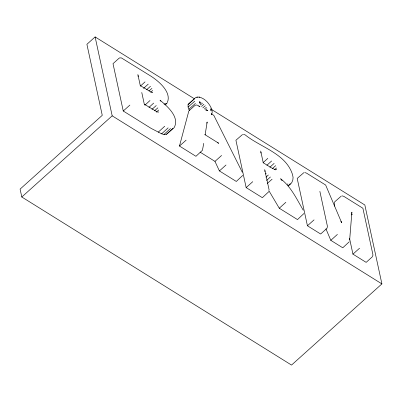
<?xml version="1.0" encoding="UTF-8"?>
<svg xmlns="http://www.w3.org/2000/svg" width="402" height="402" viewBox="0 0 402 402"><rect width="100%" height="100%" fill="white"/><g stroke="black" fill="none" stroke-linecap="round" stroke-linejoin="round"><path stroke-width="0.6" d="M138.092 76.536L138.107 75.551M260.913 153.036L260.923 152.051M264.928 171.604L264.938 170.624M334.369 206.186L334.715 201.814L341.368 196.02M349.66 240.039L351.881 212.171L351.785 213.1M199.734 102.299L199.814 101.53L199.819 102.837M203.744 143.343L202.437 150.293L195.94 156.303L179.473 146.042L188.85 110.922L194.844 105.535C196.518 104.098 198.548 105.806 199.97 106.726L198.794 106.148M205.136 134.68L207.176 121.987L206.794 123.183M303.922 213.527L297.5 219.587L279.269 208.226L268.792 190.533M242.743 175.408L236.306 181.453L219.412 170.93L214.975 161.403L200.116 152.142M268.827 191.659L262.35 197.683L246.15 187.588L235.914 140.248L242.582 134.469M349.258 241.778L342.765 247.793L330.806 240.341L325.937 228.849M167.478 102.641L165.137 104.897M166.061 104.028L166.569 103.425M172.971 128.303L166.468 134.293L163.976 134.484L161.629 133.821L151.097 128.359L123.248 111.007L113.012 63.667L119.012 58.28L119.68 57.888L121.404 57.923L151.323 76.41C158.825 81.39 171.428 91.837 167.513 102.073M199.518 103.023L200.02 102.42M290.344 183.619L287.993 185.875M164.081 104.344L164.599 103.741M287.39 184.463L287.907 183.86M170.493 128.494L163.976 134.484M200.543 103.033L201.07 102.43M168.162 127.831L161.629 133.821M164.73 126.238L158.187 132.218M202.467 103.083L200.523 104.917M267.827 158.343L263.114 162.659M145.042 81.862L140.328 86.179M150.001 100.515L144.826 105.249M265.621 173.971L266.184 173.388M189.563 110.716L188.081 107.063L188.066 104.485L195.402 97.751L197.568 97.098M271.626 160.976L266.893 165.282M153.69 103.093L148.956 107.394M148.243 84.113L143.514 88.415M268.355 174.981L265.923 177.207M203.94 104.218L201.502 106.44M285.872 202.281L279.269 208.226M194.266 98.706L95.118 36.924L86.902 44.305L102.259 115.319L20.1 189.116L21.803 197.005L291.525 365.076L381.9 283.897L364.84 204.995L211.859 109.666M21.803 197.005L112.178 115.826L95.118 36.924M146.65 89.721L150.494 86.279M123.248 111.007L129.886 105.083M148.981 90.968L151.931 88.4M150.67 92.214L152.71 90.505M151.951 109.389L156.257 105.53M154.463 110.831L157.875 107.842M156.217 112.158L158.72 110.037M165.207 104.148L166.126 103.319M188.066 104.485L194.719 98.656M188.081 107.063L194.734 101.214M188.804 109.269L195.452 103.394M202.834 107.897L205.301 105.711M204.332 109.058L206.357 107.319M205.337 110.093L206.914 108.801M179.473 146.042L186.141 140.137M214.975 161.403L221.592 155.463M219.412 170.93L226.024 164.991M246.15 187.588L252.783 181.664M269.858 167.222L274.164 163.368M272.305 168.639L275.717 165.654M274.531 169.669L276.566 167.961M266.581 180.433L270.42 176.986M267.315 183.448L272.099 179.197M288.254 185.905C292.214 183.774 294.028 179.141 292.606 174.905C286.294 153.639 260.586 147.393 245.235 134.931L243.396 134.343M319.866 191.362L327.389 226.16L327.122 227.984L326.64 228.622L320.645 234.009L307.435 225.778L314.068 219.849M330.806 240.341L337.424 234.401M342.127 195.869L343.775 196.337L362.89 208.246L372.895 254.516L372.885 255.501L372.151 256.978L366.152 262.365L352.941 254.134L359.579 248.21M351.629 214.934L352.268 214.397L351.479 213.909M166.468 134.293L174.131 127.665C180.051 117.017 167.056 106.128 160.031 100.173L160.926 101.234M275.973 169.729L276.631 169.287M206.271 110.379L206.924 109.942M152.112 92.706L152.765 92.264M158.076 112.264L158.73 111.826M303.867 172.654L297.199 178.438L307.435 225.778M199.085 97.103C205.246 98.354 209.975 104.163 211.944 109.912M207.08 110.304L207.864 110.304L206.648 110.299M196.784 97.098L199.764 97.103M304.681 172.533L306.52 173.121L325.65 185.041L341.67 222.733L340.931 221.271M217.653 142.74L218.758 143.273L204.849 134.605L205.065 134.896M275.656 169.895L271.31 167.775L263.24 162.745M157.499 112.108L144.298 104.198M151.921 92.576L140.278 85.596M112.178 115.826L381.9 283.897M303.259 210.206C296.696 199.08 291.143 186.84 280.631 178.749L282.114 180.799M242.295 172.222L213.794 115.339L211.256 113.756L211.573 114.515L212.14 112.927L212.085 110.525M199.678 102.208L200.402 104.148M349.549 238.436L352.941 254.134M260.697 150.991L263.275 162.926M264.712 169.559L269.094 189.834M137.876 74.491L140.313 85.777M141.765 92.475L144.338 104.374M211.161 110.208L210.884 110.6L210.869 108.761L211.161 110.208"/></g></svg>
